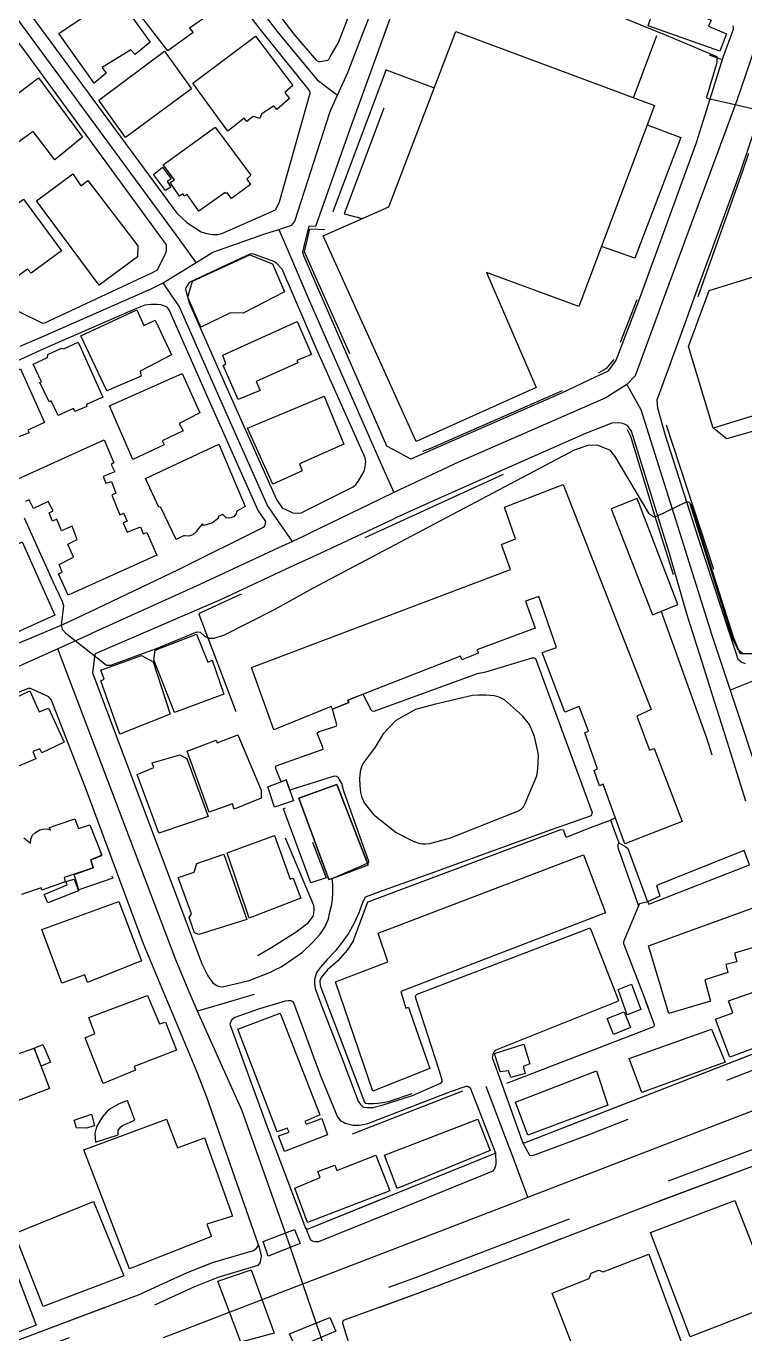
# Model space of a CAD drawing. Header units: millimetres. Extents: x 198785 to 203305, y 542885 to 545889.
# Drawn here: x 201701.3 to 201836.9, y 543380.9 to 543627.7 of the extents above; entities that cross this region are included whole.
import ezdxf

# ---------------------------------------------------------------- set-up
doc = ezdxf.new("R2010")
doc.units = ezdxf.units.MM
for name, pattern in [('FENCE_25K', [54.3, 28.7, -9.2, -16.4]), ('HIDDEN_BULD_25K', [28.8, 18.4, -10.4]), ('HIDDEN_IN_25K', [56.5, 36.5, -20])]:
    doc.linetypes.add(name, pattern=pattern)
for name, color, linetype in [('A0013114', 253, 'Continuous'), ('A0013117', 253, 'Continuous'), ('A0013118', 253, 'Continuous'), ('A0023214', 253, 'Continuous'), ('A0023217', 253, 'Continuous'), ('A0033324', 253, 'Continuous'), ('A0043325', 253, 'Continuous'), ('B0014111', 253, 'Continuous'), ('B0014112', 253, 'Continuous'), ('B0014113', 253, 'Continuous'), ('B0014115', 253, 'Continuous'), ('B0014116', 253, 'Continuous'), ('B0024120', 253, 'Continuous'), ('C0076117', 253, 'Continuous'), ('F0017111', 253, 'Continuous'), ('F0047224', 253, 'Continuous'), ('F0047225', 253, 'Continuous')]:
    doc.layers.add(name, color=color, linetype=linetype)

msp = doc.modelspace()

# ---------------------------------------------------------------- linework, layer by layer
at = {"layer": 'A0013114'}
for points in [[(201794.98, 543417.1), (201795.34, 543416.98), (201849.42, 543438.06), (201849.77, 543438.41), (201849.79, 543438.59)], [(201853.84, 543417.89), (201853.53, 543417.97), (201853.25, 543417.98), (201839.52, 543412.95), (201819.71, 543405.55), (201802.63, 543398.98), (201796.79, 543396.73), (201776.02, 543388.83), (201761.13, 543383.44), (201761.01, 543383.16), (201761, 543382.95), (201761.04, 543382.76)], [(201754.39, 543400.71), (201789.65, 543414.98), (201789.87, 543415.18)], [(201669.46, 543368.56), (201669.83, 543368.52), (201721.3, 543387.86), (201722.47, 543388.3), (201727.14, 543390.41), (201731.88, 543392.56), (201736.46, 543394.4), (201744.18, 543396.68), (201744.7, 543397.02)]]:
    msp.add_lwpolyline(points, dxfattribs=at)
at = {"layer": 'A0013117'}
for points in [[(201732.32, 543708.18), (201727.96, 543704.95), (201706.8, 543688.91), (201705.83, 543688.06), (201705.78, 543687.71), (201715.13, 543674.68), (201725.46, 543661.12), (201737.2, 543645.36), (201751.78, 543626.23), (201755.98, 543621.31), (201756.42, 543621.08), (201756.74, 543621.08), (201758.19, 543621.31), (201758.44, 543621.56), (201758.68, 543621.93), (201760.22, 543624.63), (201765.11, 543637.32), (201771.76, 543654.65), (201771.76, 543655), (201757.92, 543673.19), (201739.46, 543698.51), (201732.41, 543708.15), (201732.32, 543708.18)], [(201671.91, 543661.78), (201650.02, 543646.01), (201646.07, 543642.96), (201646.05, 543642.71), (201646.16, 543642.26), (201655.83, 543629.64), (201673.59, 543605.27), (201694.38, 543576.58), (201694.86, 543576.34), (201704.36, 543571.68), (201704.79, 543571.73), (201723.22, 543580.33), (201724.77, 543581.05), (201726.04, 543581.72), (201727.59, 543584.79), (201727.73, 543585.3), (201727.73, 543586.43), (201701.03, 543623.05), (201686.03, 543642.65), (201676.9, 543655.23), (201672.13, 543661.67), (201671.91, 543661.78)], [(201698.88, 543634.31), (201729.74, 543592.45), (201731.62, 543590.67), (201734.32, 543588.88), (201735.3, 543588.62), (201736.44, 543588.4), (201737.47, 543588.4), (201738.18, 543588.57), (201745.05, 543591.61), (201748.33, 543593.05), (201748.85, 543594.01), (201749.1, 543594.59), (201754.86, 543615.06), (201754.81, 543615.48), (201754.22, 543616.18), (201745.45, 543627.17), (201732.62, 543644)], [(201771.77, 543634.17), (201765.47, 543616.78), (201762.82, 543609.47), (201762.7, 543609.14), (201755.89, 543589.9), (201754.62, 543589.99), (201753.8, 543586.68), (201753.4, 543585.04), (201753.64, 543584.46), (201769.31, 543548.52), (201771.3, 543547.43), (201773.83, 543546.05), (201774.04, 543546.14), (201802.41, 543558.55), (201808.73, 543561.53), (201811.18, 543562.68), (201812.59, 543564.58), (201812.94, 543565.48), (201816.86, 543575.67), (201827.78, 543605.78), (201832.83, 543621.84), (201834.8, 543627.15), (201834.8, 543627.48), (201834.71, 543627.78)], [(201842.8, 543620.1), (201836.01, 543600.18), (201831.67, 543588.33), (201827.44, 543576.67), (201825.6, 543571.6), (201820.34, 543557.12), (201820.36, 543556.34), (201820.43, 543555.68), (201821.91, 543550.51), (201828.04, 543531.29), (201835.27, 543509.24), (201835.62, 543508.28), (201836.34, 543507.67), (201837.01, 543507.44)], [(201744.07, 543584.75), (201743.49, 543584.68), (201738.2, 543582.22), (201732.05, 543579.36), (201731.42, 543578.33), (201731.35, 543578.07), (201732.02, 543575.51), (201739.23, 543559.28), (201748.52, 543538.38), (201749.62, 543536.79), (201751.62, 543535.89), (201752.5, 543535.78), (201753.2, 543535.85), (201763, 543540.76), (201763.5, 543541.24), (201763.96, 543541.76), (201765.04, 543543.72), (201765.22, 543544.27), (201765.37, 543545.47), (201765.24, 543546.28), (201755.79, 543567.42), (201749.58, 543581.89), (201748.55, 543583.01), (201748.05, 543583.33), (201744.07, 543584.75)], [(201692.65, 543508.3), (201701.45, 543511.97), (201708.18, 543514.78), (201713.3, 543517.22), (201730.03, 543525.19), (201746.21, 543533.24), (201746.39, 543533.57), (201746.54, 543534.21), (201745.02, 543536.42), (201735.57, 543557.65), (201728.24, 543574.18), (201727.89, 543574.7), (201727.58, 543574.82), (201727.08, 543575), (201726.73, 543575.1), (201725.92, 543575.19), (201724.85, 543575.21)], [(201724.85, 543575.21), (201724.31, 543575.15), (201723.67, 543575.08), (201721.79, 543574.28), (201706.73, 543567.74), (201703.92, 543566.51), (201693.96, 543561.98)], [(201837.11, 543481.45), (201832.94, 543494.76), (201830.78, 543501.66), (201829.32, 543506.28), (201826.13, 543516.37), (201822.64, 543528.37), (201815.53, 543551.26), (201814.78, 543552.37), (201813.89, 543552.76), (201813.06, 543552.87), (201811.81, 543552.81), (201806.84, 543550.82), (201791.33, 543544.01), (201777.61, 543537.86), (201771.2, 543534.98), (201770.58, 543534.7), (201756.87, 543528.29), (201754.71, 543527.28), (201751.11, 543525.6), (201738.06, 543519.49), (201714.27, 543509.25), (201714.14, 543508.79), (201713.81, 543505.69), (201734.52, 543450.64), (201735.57, 543448.52), (201736.51, 543447.17), (201736.92, 543446.87), (201737.25, 543446.69), (201737.6, 543446.54), (201738.32, 543446.4), (201743.34, 543447.63)], [(201744.7, 543397.02), (201745.1, 543397.58), (201745.14, 543397.72), (201735.4, 543425.61), (201733.48, 543430.43), (201730.64, 543437.24), (201727.52, 543444.72), (201723.42, 543454.55), (201712.42, 543484.16), (201706, 543500.63), (201705.52, 543501.13), (201702.12, 543502.7), (201701.62, 543502.7), (201694.57, 543499.86)], [(201745.31, 543442.28), (201740.64, 543440.66), (201740.07, 543440.18), (201739.9, 543439.96), (201739.7, 543439.37), (201746.75, 543420), (201754.02, 543400.88), (201754.39, 543400.71)], [(201789.87, 543415.18), (201785.18, 543427.15)], [(201791.05, 543428.05), (201794.98, 543417.1)], [(201761.04, 543382.76), (201764.54, 543371.44), (201772.02, 543350.36), (201772.24, 543349.91), (201777.26, 543348.82), (201777.96, 543348.86), (201780.69, 543349.01), (201805.34, 543358.52), (201817.03, 543362.72), (201822.95, 543364.91), (201826.78, 543366.33), (201863.66, 543380.35), (201863.79, 543380.4), (201864.66, 543383.14), (201865.05, 543385.58), (201865.05, 543386.98), (201864.96, 543388.07), (201864.7, 543389.4), (201854.72, 543416.24), (201854, 543417.73), (201853.84, 543417.89)]]:
    msp.add_lwpolyline(points, dxfattribs=at)
at = {"layer": 'A0013118'}
for points in [[(201880.26, 543567.75), (201876.12, 543563.3), (201872.49, 543562.21), (201866.04, 543559.98), (201837.47, 543550.98), (201833.49, 543549.86), (201831.02, 543551.86)], [(201743.34, 543447.63), (201747.36, 543449.21), (201748.09, 543449.57), (201749.41, 543450.22), (201751.62, 543451.69), (201753.43, 543452.98), (201755.3, 543454.79), (201756.78, 543456.37), (201757.66, 543457.7), (201758.36, 543459.27), (201758.55, 543460.24), (201758.91, 543461.73), (201759.1, 543462.87), (201759.14, 543464.29), (201759.13, 543465.69), (201759.05, 543466.89), (201765.73, 543469.76), (201765.96, 543469.89), (201765.96, 543470.08), (201761.24, 543483.32), (201760.83, 543484.77), (201760.37, 543485.59), (201760.2, 543485.85), (201759.84, 543486.13), (201759.4, 543486.15), (201751.03, 543483.56), (201750.35, 543485.46), (201749.42, 543485.11), (201748.36, 543487.74), (201748.44, 543488.15), (201757.32, 543491.3), (201757.23, 543491.8), (201756.21, 543494.29), (201756.58, 543494.63), (201759.76, 543495.64), (201759.92, 543495.84), (201759.09, 543498.81), (201762.16, 543500.05), (201761.97, 543500.55), (201764.81, 543501.66), (201766.34, 543498.73), (201766.58, 543498.52), (201766.96, 543498.43), (201786.44, 543505.55), (201788.01, 543505.85), (201796.75, 543508.5), (201797.18, 543508.49), (201797.4, 543508.38), (201808.09, 543479.33), (201807.93, 543478.7), (201800.35, 543476.03), (201777.45, 543467.76), (201767.8, 543464.28), (201765.46, 543463.43), (201765.18, 543463.21), (201765.05, 543462.93), (201764.89, 543462.62), (201764.07, 543460.36), (201763.19, 543458.44), (201762.15, 543456.63), (201760.91, 543454.85), (201759.6, 543453.18), (201758.11, 543451.59), (201756.84, 543450.13), (201756.07, 543449.11), (201755.72, 543447.81), (201755.72, 543447.01), (201755.8, 543446.08), (201756.87, 543443.24), (201760.83, 543433.02), (201763.93, 543424.87), (201764.36, 543424.19), (201764.61, 543423.94), (201764.94, 543423.72), (201765.61, 543423.63), (201766.68, 543423.64), (201768.66, 543424.13), (201774.19, 543425.92), (201779.45, 543428.22), (201779.67, 543428.36), (201779.78, 543428.58), (201779.79, 543428.81), (201779.32, 543430.48), (201774.81, 543444.26), (201774.79, 543444.73), (201775.08, 543445.03), (201807.63, 543457.51), (201807.82, 543457.39), (201813.06, 543443.85), (201812.86, 543443.64), (201789.95, 543434.47), (201789.56, 543434.06), (201789.42, 543433.86), (201789.33, 543433.63), (201789.26, 543433.07), (201791.05, 543428.05)], [(201775.36, 543473.55), (201776.02, 543473.41), (201776.62, 543473.4), (201777.45, 543473.44), (201781.34, 543474.51), (201794.18, 543479.63), (201794.74, 543480), (201795.12, 543480.42), (201795.41, 543480.87), (201796.47, 543483.39), (201797.64, 543486.27), (201797.84, 543487.54), (201797.94, 543488.61), (201797.95, 543490.15), (201797.87, 543490.85), (201797.2, 543493.64), (201796.3, 543495.95), (201794.94, 543497.58), (201791.54, 543500.59), (201790.55, 543501.09), (201789.67, 543501.31), (201788.8, 543501.42), (201788.01, 543501.44), (201786.67, 543501.44), (201785.54, 543501.39), (201778.27, 543499.69), (201774.74, 543498.76), (201771.04, 543496.66), (201768.68, 543494.17), (201767.14, 543491.64), (201764.88, 543488.65), (201764.54, 543487.91), (201764.34, 543486.97), (201764.22, 543485.75), (201764.24, 543484.42), (201764.38, 543483.07), (201764.59, 543482.33), (201765.05, 543481.12), (201766.85, 543478.92), (201771.09, 543475.55), (201774.43, 543473.85), (201775.36, 543473.55)], [(201759.05, 543466.89), (201758.41, 543466.66), (201752.72, 543482.03), (201759.88, 543484.6), (201765.73, 543469.76)], [(201785.18, 543427.15), (201784.79, 543427.52), (201784.62, 543427.62), (201784.47, 543427.63), (201784.28, 543427.61), (201781.52, 543426.69), (201765.67, 543420.59), (201765.21, 543420.47), (201764.15, 543420.27), (201763.49, 543420.26), (201763.01, 543420.27), (201761.51, 543420.64), (201760.7, 543421.07), (201760.05, 543421.92), (201756.91, 543429.54), (201751.82, 543443.42), (201751.67, 543443.59), (201751.31, 543443.75), (201750.95, 543443.77), (201750.72, 543443.77), (201750.13, 543443.7), (201745.31, 543442.28)]]:
    msp.add_lwpolyline(points, dxfattribs=at)
at = {"layer": 'A0023214'}
msp.add_lwpolyline([(201727.18, 543380.24), (201729.36, 543381.08), (201747.64, 543388.12), (201753.5, 543390.38), (201757.63, 543391.96), (201793.42, 543405.73), (201795.98, 543406.72), (201798.89, 543407.84), (201851.6, 543428.12)], dxfattribs=at)
at = {"layer": 'A0023217'}
for points in [[(201701.52, 543689.16), (201704.56, 543685.42), (201711.58, 543675.8), (201722.07, 543661.74), (201734.91, 543644.68), (201748.62, 543626.7), (201756.2, 543617.57), (201760.05, 543614.72)], [(201733.36, 543583.13), (201730.25, 543587.37), (201699.95, 543628.68), (201681.26, 543653.77), (201674.41, 543663.08), (201671.65, 543666.83)], [(201760.05, 543614.72), (201761.96, 543618.96), (201762.19, 543619.46), (201765.99, 543629.4), (201768.44, 543635.74), (201774.57, 543652.29), (201775.38, 543654.49)], [(201841.83, 543631.26), (201839.74, 543625.98), (201838.8, 543623.62), (201835.41, 543613.66), (201821.92, 543577.35), (201816.25, 543561.74), (201814.63, 543560.1)], [(201748.97, 543589.35), (201751.43, 543590.19), (201752, 543590.91), (201758.58, 543611.44), (201758.85, 543612.05), (201760.05, 543614.72)], [(201733.36, 543583.13), (201736.53, 543585.08), (201746.32, 543588.5), (201748.97, 543589.35)], [(201748.97, 543589.35), (201751.34, 543583.81), (201754.59, 543576.23), (201768.09, 543545.53), (201770.65, 543539.73)], [(201727.13, 543579.29), (201729.76, 543580.91), (201730.73, 543581.51), (201733.36, 543583.13)], [(201700.11, 543567.31), (201705.44, 543569.6), (201705.57, 543569.66), (201724.42, 543577.96), (201724.46, 543577.98), (201727.13, 543579.29)], [(201751.53, 543530.47), (201748.8, 543534.44), (201746.77, 543537.4), (201737.4, 543558.47), (201730.13, 543574.85), (201728.85, 543576.74), (201727.13, 543579.29)], [(201814.63, 543560.1), (201810.71, 543557.58), (201782.85, 543545.43), (201775.77, 543542.13), (201770.65, 543539.73)], [(201814.63, 543560.1), (201817.32, 543555.35), (201825.34, 543529.83), (201830.7, 543512.8), (201832.53, 543507.3), (201834.16, 543502.42)], [(201770.65, 543539.73), (201768.22, 543538.54), (201754.84, 543532.01), (201754.73, 543531.96), (201751.53, 543530.47)], [(201751.53, 543530.47), (201748.93, 543529.26), (201734.04, 543522.34), (201713.71, 543513.14), (201713.53, 543513.06), (201707.24, 543510.23)], [(201896.65, 543527.36), (201892.99, 543525.71), (201890.26, 543524.47), (201858.71, 543512.07), (201837.94, 543503.91), (201834.16, 543502.42)], [(201707.24, 543510.23), (201701.75, 543507.76), (201693.33, 543503.97), (201692.52, 543503.61), (201687.89, 543501.52)], [(201733.62, 543441.8), (201731.88, 543445.91), (201729.5, 543451.54), (201708.81, 543506.08), (201707.24, 543510.23)], [(201834.16, 543502.42), (201836.34, 543495.83), (201839.63, 543485.85), (201845.47, 543466.16), (201845.99, 543464.07), (201846.81, 543460.83)], [(201744.33, 543444.96), (201739.42, 543443.51), (201738.16, 543443.14), (201733.62, 543441.8)], [(201769.87, 543342.69), (201768, 543347.93), (201767.8, 543348.5), (201756.84, 543380.61), (201753.5, 543390.38), (201750.48, 543399.22), (201742.07, 543423.03), (201735.19, 543438.31), (201733.62, 543441.8)], [(201795.98, 543406.72), (201792.79, 543415.19), (201792.43, 543416.14), (201788.12, 543427.6)]]:
    msp.add_lwpolyline(points, dxfattribs=at)
at = {"layer": 'A0033324', "linetype": 'HIDDEN_IN_25K', "flags": 128}
for points in [[(201807.45, 543418.49), (201796.86, 543414.54), (201796.37, 543414.57), (201794.98, 543417.1), (201795.34, 543416.98), (201835.9, 543432.79), (201849.42, 543438.06), (201849.33, 543436), (201849.19, 543435.77), (201848.98, 543435.08), (201848.61, 543434.69), (201822.87, 543424.56), (201807.45, 543418.49)], [(201852.98, 543419.44), (201853.53, 543417.97), (201853.25, 543417.98), (201839.52, 543412.95), (201819.71, 543405.55), (201802.63, 543398.98), (201796.79, 543396.73), (201776.02, 543388.83), (201761.13, 543383.44), (201761.01, 543383.16), (201760.84, 543385.03), (201760.84, 543385.36), (201761.11, 543386.28), (201761.67, 543386.68), (201762.39, 543387.09), (201774.97, 543391.64), (201795.72, 543399.53), (201806.33, 543403.62), (201818.65, 543408.35), (201838.47, 543415.76), (201850.23, 543420.07), (201850.99, 543420.24), (201851.66, 543420.18), (201852.41, 543419.91), (201852.98, 543419.44)], [(201772.78, 543404.92), (201756.46, 543398.31), (201755.82, 543398.32), (201755.35, 543398.41), (201755.01, 543398.64), (201754.03, 543400.88), (201754.39, 543400.71), (201789.65, 543414.98), (201789.87, 543415.18), (201789.93, 543412.96), (201789.82, 543412.36), (201789.35, 543411.63), (201772.78, 543404.92)], [(201709.37, 543380.17), (201671.89, 543366.09), (201671.41, 543366.15), (201671.01, 543366.29), (201669.83, 543368.52), (201721.3, 543387.86), (201722.47, 543388.3), (201727.14, 543390.41), (201731.88, 543392.56), (201736.46, 543394.4), (201744.18, 543396.68), (201744.7, 543397.02), (201745.1, 543397.58), (201745.14, 543397.72), (201745.64, 543395.63), (201745.43, 543394.46), (201744.97, 543393.82), (201744.38, 543393.61), (201737.44, 543391.57), (201733.06, 543389.8), (201723.62, 543385.53), (201709.37, 543380.17)]]:
    msp.add_lwpolyline(points, dxfattribs=at)
at = {"layer": 'A0043325'}
for points in [[(201752.96, 543397.97), (201746.93, 543395.59), (201746.01, 543398.38), (201751.93, 543400.64), (201752.96, 543397.97)], [(201748.09, 543381.07), (201741.79, 543379.35), (201737.42, 543390.88), (201743.75, 543392.99), (201748.09, 543381.07)], [(201759.73, 543381.42), (201752.15, 543378.23), (201750.98, 543380.95), (201758.56, 543384.03), (201759.73, 543381.42)]]:
    msp.add_lwpolyline(points, dxfattribs=at)
at = {"layer": 'B0014111'}
for points in [[(201819.87, 543612.75), (201805.59, 543574.8), (201788.13, 543581.2), (201797.53, 543559.5), (201774.91, 543549.31), (201757.36, 543588.17), (201769.73, 543593.65), (201782.38, 543626.73), (201819.87, 543612.75)], [(201710.08, 543599.83), (201711.58, 543597.59), (201712.88, 543598.6), (201722.34, 543586.24), (201722.29, 543584.19), (201715.03, 543578.85), (201703.22, 543594.74), (201710.08, 543599.83)], [(201866.55, 543562.8), (201830.95, 543551.84), (201826.28, 543567.28), (201830.21, 543577.82), (201859.3, 543586.83)], [(201699.2, 543542.07), (201716.01, 543549.66), (201717.82, 543545.32), (201717.31, 543544.99), (201718.02, 543543.64), (201715.81, 543542.71)], [(201715.81, 543542.71), (201716.33, 543541.48), (201717.38, 543541.8), (201718.18, 543539.6), (201717.43, 543539.2), (201718.95, 543535.52), (201719.67, 543535.82), (201720.31, 543534.27), (201719.61, 543533.98), (201720.34, 543532.2), (201722.85, 543533.24), (201723.33, 543531.92), (201724.03, 543532.18), (201725.96, 543527.86), (201709.19, 543520.33), (201707.37, 543524.37), (201708.05, 543524.68), (201707.47, 543526.14), (201710.23, 543527.51), (201709.15, 543529.96), (201710.92, 543530.81), (201709.95, 543533.38), (201707.95, 543532.5), (201707.08, 543534.67), (201706.22, 543534.33), (201705.61, 543535.87), (201706.34, 543536.23), (201705.45, 543538.01), (201702.64, 543536.67), (201701.85, 543538.32), (201701.15, 543537.99)], [(201706.68, 543516.59), (201698.09, 543512.69), (201697.78, 543511.72), (201694.23, 543512.86), (201689.93, 543511.04), (201688.11, 543515.35), (201687.49, 543515.75), (201688.1, 543517.67), (201687.2, 543518.09), (201685.05, 543522.93), (201700.5, 543530.41), (201706.68, 543516.59)], [(201848.89, 543438.65), (201834.09, 543433.12), (201831.41, 543440.31), (201834.68, 543441.49), (201833.84, 543443.75), (201846.42, 543448.17), (201847.18, 543445.79), (201846.93, 543445.42), (201846.33, 543445.15), (201848.89, 543438.65)], [(201753.86, 543421.03), (201754.1, 543420.48), (201757.09, 543421.56), (201758.17, 543418.49), (201750.05, 543415.33), (201748.93, 543418.29), (201750.89, 543418.97), (201750.53, 543419.73), (201748.67, 543419.03), (201741.25, 543438.42), (201749.24, 543441.47), (201756.72, 543422.28), (201753.86, 543421.03)], [(201833.23, 543432.21), (201817.47, 543426.51), (201815.06, 543432.88), (201830.63, 543438.42), (201833.23, 543432.21)], [(201795.07, 543431.36), (201795.49, 543430.08), (201792.77, 543429.28), (201792.31, 543430.54), (201790.72, 543430.35), (201789.68, 543433.82), (201795.22, 543435.63), (201796.34, 543431.92), (201795.07, 543431.36)], [(201811.07, 543424.11), (201795.94, 543418.41), (201793.66, 543424.67), (201808.9, 543430.54), (201811.07, 543424.11)], [(201727.78, 543421.46), (201729.81, 543416.04), (201734.94, 543417.92), (201740.19, 543403.15), (201735.37, 543401.62), (201736.24, 543399.31), (201720.75, 543393.19), (201712.15, 543415.64), (201727.78, 543421.46)], [(201788.85, 543415.54), (201771.29, 543408.33), (201768.9, 543414.63), (201786.5, 543421.46), (201788.85, 543415.54)], [(201767.27, 543414.63), (201769.94, 543407.92), (201754.36, 543401.96), (201751.99, 543408.44), (201756.77, 543410.42), (201756.33, 543411.55), (201759.51, 543412.74), (201759.92, 543411.74), (201767.27, 543414.63)], [(201719.7, 543391.9), (201704.48, 543386.09), (201699.09, 543399.84), (201713.98, 543405.89), (201719.7, 543391.9)], [(201842.63, 543386.62), (201826.58, 543380.36), (201819.12, 543400.04), (201835.04, 543406.12), (201842.63, 543386.62)], [(201818.8, 543395.98), (201825.55, 543377.7), (201821.3, 543376.14), (201820.9, 543376), (201821.04, 543375.6), (201809, 543370.88), (201808.41, 543371.16), (201807.46, 543370.76), (201800.55, 543388.64), (201807.57, 543391.35), (201807.9, 543392.37), (201809.36, 543392.95), (201810.2, 543392.65), (201818.8, 543395.98)], [(201699.43, 543392.34), (201703.13, 543382.57), (201675.64, 543372.04), (201671.88, 543382.24), (201682.75, 543386.05), (201682.24, 543387.39), (201688.58, 543389.63), (201688.98, 543388.26), (201699.43, 543392.34)]]:
    msp.add_lwpolyline(points, dxfattribs=at)
at = {"layer": 'B0014112'}
for points in [[(201732.78, 543626.5), (201728.02, 543623.06), (201721.35, 543631.71), (201733.67, 543640.62), (201739.77, 543632.68), (201732.13, 543627.35), (201732.78, 543626.5)], [(201724.66, 543624.71), (201721.83, 543622.4), (201721.02, 543623.26), (201715.6, 543619.93), (201716.35, 543618.84), (201714.08, 543616.97), (201707.46, 543626.35), (201718.24, 543633.63), (201724.66, 543624.71)], [(201821.84, 543632.17), (201830.57, 543628.88), (201830.05, 543627.69), (201833.48, 543626.26), (201832.22, 543622.99), (201818.7, 543627.81), (201819.91, 543631.5), (201821.55, 543630.88), (201821.84, 543632.17)], [(201751, 543614.09), (201748.61, 543611.97), (201747.99, 543612.66), (201745.7, 543611.11), (201745.36, 543610.28), (201744.09, 543610.66), (201742.91, 543609.71), (201742.41, 543610.34), (201739.35, 543607.92), (201732.73, 543616.97), (201744.53, 543625.85), (201751.59, 543616.5), (201750.1, 543615.21), (201751, 543614.09)], [(201732.45, 543615.87), (201720.05, 543606.71), (201714.96, 543613.76), (201727.4, 543623.02), (201732.45, 543615.87)], [(201703.61, 543617.96), (201711.92, 543606.8), (201706.68, 543602.49), (201702.59, 543607.87), (201696.56, 543603.49), (201692.09, 543609.26), (201703.61, 543617.96)], [(201743.61, 543597.81), (201740.04, 543595.21), (201739.18, 543596.27), (201738.98, 543596.11), (201738.82, 543596.31), (201733.84, 543592.82), (201731.63, 543595.95), (201731.12, 543595.66), (201730.84, 543596.06), (201730.19, 543595.61), (201728.44, 543598.21), (201729.24, 543598.74), (201727.16, 543601.56), (201736.94, 543608.68), (201743.68, 543599.59), (201742.9, 543598.83), (201743.61, 543597.81)], [(201707.92, 543585.35), (201702.19, 543581.08), (201701.54, 543581.87), (201695.29, 543577.37), (201688.82, 543586.39), (201700.76, 543595.05), (201707.92, 543585.35)], [(201750.06, 543577.55), (201742.24, 543573.53), (201739.87, 543573.61), (201734.22, 543570.93), (201731.77, 543576.56), (201732.69, 543579.58), (201743.48, 543584.59), (201747.75, 543582.88), (201750.06, 543577.55)], [(201722.15, 543574.16), (201723.46, 543571.24), (201725.62, 543572.24), (201728.73, 543565.7), (201722.79, 543562.62), (201722.97, 543561.69), (201716.47, 543558.92), (201711.61, 543569.3), (201722.15, 543574.16)], [(201745.45, 543558.95), (201741.31, 543557.29), (201738.47, 543563.69), (201738.99, 543564), (201738.42, 543565.66), (201752.44, 543572), (201755.12, 543565.73), (201752.36, 543564.64), (201752.53, 543564.16), (201744.7, 543560.65), (201745.45, 543558.95)], [(201711.09, 543568.1), (201715.76, 543557.69), (201712.65, 543556.32), (201712.74, 543555.97), (201710.46, 543555), (201710.19, 543555.55), (201707.29, 543554.27), (201706.02, 543557.01), (201705.6, 543556.84), (201703.83, 543560.48), (201704.16, 543560.62), (201702.61, 543563.94), (201705.29, 543565.21), (201705.34, 543565.73), (201707.93, 543566.98), (201708.35, 543566.84), (201711.09, 543568.1)], [(201700.22, 543563.02), (201704.73, 543552.9), (201701.58, 543551.49), (201701.81, 543550.95), (201699.68, 543550.13), (201699.51, 543550.5), (201696.34, 543549.03), (201691.74, 543559.02), (201694.34, 543560.25), (201694.6, 543560.82), (201696.7, 543561.8), (201697.22, 543561.72), (201700.22, 543563.02)], [(201727.35, 543548.68), (201721.42, 543545.97), (201717.01, 543556.05), (201730.69, 543562.14), (201734.07, 543554.75), (201730.14, 543552.72), (201730.92, 543551.34), (201726.96, 543549.45), (201727.35, 543548.68)], [(201753.36, 543543.83), (201747.8, 543541.31), (201743.04, 543551.86), (201757.53, 543557.9), (201761.26, 543548.81), (201752.87, 543545.1), (201753.36, 543543.83)], [(201740.88, 543535.74), (201740.54, 543535.21), (201739.99, 543534.94), (201739.47, 543534.88), (201739.05, 543534.95), (201738.38, 543535.57), (201737.52, 543535.17), (201737.55, 543534.85), (201736.42, 543534.01), (201734.8, 543533.49), (201734.55, 543533.81), (201733.74, 543532.88), (201733.33, 543532.27), (201732.75, 543531.74), (201731.98, 543531.49), (201731.31, 543531.52), (201730.98, 543531.53), (201729.61, 543530.87), (201726.7, 543536.88), (201726.28, 543537.04), (201723.78, 543542.33), (201737.66, 543548.84), (201742.62, 543537.06), (201741.04, 543536.2), (201740.88, 543535.74)], [(201830.47, 543443.7), (201822.56, 543441.36), (201818.73, 543454.15), (201840.6, 543462.08), (201841.1, 543454.62), (201834.99, 543452.77), (201835.42, 543451.14), (201833.35, 543450.61), (201833.73, 543449.1), (201829.37, 543447.74), (201830.47, 543443.7)]]:
    msp.add_lwpolyline(points, dxfattribs=at)
at = {"layer": 'B0014113'}
for points in [[(201733.44, 543513), (201735.54, 543507.71), (201736.4, 543508.06), (201738.55, 543501.68), (201729.26, 543498.17), (201725.38, 543508.13), (201725.6, 543509.94), (201733.44, 543513)], [(201728.48, 543497.85), (201718.96, 543494.09), (201715.38, 543504.2), (201716, 543504.47), (201715.38, 543506.16), (201723.06, 543508.94), (201725.22, 543507.73), (201728.48, 543497.85)], [(201701.99, 543502.29), (201703.73, 543498.3), (201705.49, 543499.01), (201708.42, 543492.62), (201704.25, 543490.57), (201703.82, 543491.33), (201702.56, 543490.84), (201703.09, 543489.45), (201700.13, 543488.16), (201697.57, 543487.17), (201696.69, 543488.98), (201692.88, 543487.2), (201689.17, 543494.88), (201694.28, 543497.4), (201693.79, 543498.35), (201701.99, 543502.29)], [(201741.2, 543493.95), (201745.65, 543483.51), (201745.63, 543482.03), (201740.56, 543479.97), (201740.23, 543480.95), (201735.81, 543479.4), (201731.69, 543490.9), (201737.15, 543492.97), (201737.32, 543492.49), (201741.2, 543493.95)], [(201735.65, 543478.55), (201726.32, 543475.41), (201722.23, 543486.52), (201725.38, 543487.81), (201725.08, 543488.67), (201730.28, 543490.18), (201731.62, 543489.51), (201735.65, 543478.55)], [(201710.45, 543478.12), (201711.16, 543476.3), (201713.28, 543477.02), (201715.54, 543471.24), (201713.45, 543470.41), (201713.89, 543468.89), (201708.47, 543467.03), (201708.66, 543466.24), (201704.22, 543464.67), (201704.09, 543465.1), (201700.4, 543463.87)], [(201700.85, 543474.51), (201702.1, 543473.52), (201702.13, 543474.27), (201702.49, 543475.02), (201703.04, 543475.54), (201703.87, 543476.05), (201704.69, 543476.21), (201705.46, 543476.18), (201705.85, 543475.99), (201705.67, 543476.46), (201710.45, 543478.12)], [(201748.12, 543474.96), (201751.12, 543466.76), (201751.69, 543466.94), (201753.14, 543463.13), (201743.35, 543459.39), (201739.18, 543471.73), (201748.12, 543474.96)], [(201742.91, 543459.15), (201733.87, 543456.3), (201733.02, 543456.61), (201732.04, 543459.51), (201732.45, 543460.18), (201729.94, 543467.03), (201733, 543468.07), (201733.49, 543469.71), (201738.56, 543471.47), (201742.91, 543459.15)], [(201723.06, 543451.32), (201712.83, 543447.22), (201712.32, 543448.69), (201708.02, 543447.14), (201704.21, 543457.27), (201718.76, 543462.51), (201723.06, 543451.32)], [(201724.17, 543444.8), (201726.45, 543439.46), (201727.55, 543439.77), (201729.65, 543434.47), (201721.68, 543431.39), (201721.92, 543430.68), (201715.78, 543428.15), (201712.39, 543436.77), (201714.26, 543437.63), (201713.12, 543440.65), (201724.17, 543444.8)], [(201698.1, 543436.17), (201699.17, 543433.57), (201702.76, 543434.83), (201705.67, 543427.26), (201691.83, 543421.97), (201687.79, 543432.38), (201698.1, 543436.17)]]:
    msp.add_lwpolyline(points, dxfattribs=at)
at = {"layer": 'B0014115'}
for points in [[(201802.64, 543541.23), (201819.26, 543498.77), (201816.52, 543497.51), (201818.92, 543491.07), (201819.83, 543491.39), (201825.09, 543477.63), (201814.26, 543473.4), (201814.07, 543473.93), (201810.2, 543484.65), (201809.51, 543484.38), (201808.48, 543487.27), (201809.12, 543487.55), (201806.72, 543494.34), (201807.43, 543494.66), (201805.68, 543499.33), (201802.95, 543498.26), (201798.69, 543509.52), (201801.36, 543510.44), (201798.04, 543520.1), (201795.52, 543519.23), (201797.37, 543514.11), (201786.35, 543510.04), (201786.62, 543509.42), (201783.48, 543508.16), (201783.23, 543508.83), (201761.97, 543500.55), (201762.16, 543500.05), (201759.08, 543498.81), (201758.87, 543499.34), (201748.02, 543494.95), (201743.82, 543506.66), (201792.71, 543525.16), (201791, 543529.9), (201793.62, 543530.94), (201791.55, 543536.95), (201802.64, 543541.23)], [(201771.96, 543445.52), (201772.91, 543442.41), (201773.45, 543442.6), (201774.45, 543439.65), (201777.45, 543431), (201766.7, 543426.76), (201759.69, 543447.34), (201769.55, 543451.13), (201767.69, 543456.52), (201806.44, 543471.33), (201810.61, 543460.38), (201771.96, 543445.52)]]:
    msp.add_lwpolyline(points, dxfattribs=at)
at = {"layer": 'B0014116', "linetype": 'HIDDEN_BULD_25K', "flags": 128}
for points in [[(201728.55, 543597.35), (201727.54, 543596.71), (201725.3, 543599.74), (201727.01, 543601.11), (201728.67, 543598.89), (201727.86, 543598.38), (201728.55, 543597.35)], [(201751.75, 543481.55), (201748.17, 543480.33), (201746.89, 543484.16), (201750.35, 543485.46), (201751.75, 543481.55)], [(201757.91, 543466.98), (201755.01, 543466.02), (201749.83, 543480.04), (201752.44, 543481.13), (201757.91, 543466.98)], [(201717.63, 543466.93), (201711.22, 543464.71), (201710.33, 543467.65), (201713.92, 543468.87), (201713.47, 543470.39), (201715.57, 543471.23), (201714.4, 543474.23), (201714.94, 543474.46), (201717.63, 543466.93)], [(201711.15, 543464.56), (201705.35, 543462.29), (201704.67, 543463.87), (201709.03, 543465.66), (201708.73, 543466.29), (201710.32, 543466.73), (201711.15, 543464.56)], [(201817.26, 543442.17), (201814.7, 543441.13), (201812.99, 543445.91), (201815.5, 543446.9), (201817.26, 543442.17)], [(201815.37, 543438.73), (201812.12, 543437.44), (201810.91, 543440.47), (201814.15, 543441.73), (201815.37, 543438.73)], [(201705.87, 543432.18), (201704.08, 543431.45), (201702.78, 543434.84), (201704.42, 543435.53), (201705.87, 543432.18)], [(201714.14, 543420.2), (201712.6, 543419.74), (201710.76, 543419.82), (201710.33, 543421.26), (201713.58, 543422.36), (201714.14, 543420.2)]]:
    msp.add_lwpolyline(points, dxfattribs=at)
at = {"layer": 'B0024120', "linetype": 'FENCE_25K', "flags": 128}
for points in [[(201759.23, 543592.73), (201777.25, 543641), (201790.97, 543635.71), (201791.39, 543636.66), (201832.43, 543621.49)], [(201871.99, 543562.47), (201875.74, 543563.65), (201879.64, 543567.83), (201861.87, 543625.95), (201861.41, 543626.41), (201860.15, 543626.8), (201858.72, 543627.01), (201857.31, 543626.89), (201856.04, 543626.71), (201852.93, 543626.01), (201849.24, 543624.77), (201846.61, 543623.36), (201844.76, 543621.61), (201843.07, 543619.74), (201836.5, 543600.33), (201820.85, 543556.65), (201820.88, 543556.14), (201835.51, 543511.52), (201835.78, 543510.16), (201836.04, 543509.88), (201836.5, 543509.72), (201837.51, 543509.51), (201838.04, 543509.49), (201840.03, 543509.84), (201887.98, 543527.79), (201890.17, 543532.22), (201882.6, 543557.14), (201879, 543557.78)], [(201802.43, 543558.88), (201777.59, 543548.03), (201773.72, 543546.56), (201769.88, 543548.89), (201753.81, 543585.14), (201754.84, 543589.49), (201757.67, 543589.32)], [(201816.53, 543576.09), (201813.38, 543568)], [(201812.2, 543564.79), (201810.68, 543563.05), (201809.23, 543562.24)], [(201744.99, 543452.32), (201747.98, 543454.12), (201752.22, 543456.79), (201754.54, 543458.57), (201755.43, 543459.77), (201755.56, 543460.28), (201755.65, 543461.04), (201755.54, 543461.78), (201748.12, 543479.5), (201733.91, 543516.67), (201734.14, 543517.01), (201740.99, 543520.16), (201797.3, 543545.84), (201812.22, 543552.49), (201812.71, 543552.49), (201813.24, 543552.46), (201813.61, 543552.36), (201813.84, 543552.24), (201814.21, 543552.02), (201814.74, 543551.62), (201815.33, 543550.35), (201819.57, 543536.45), (201824.42, 543520.95)], [(201821.1, 543517.27), (201829.66, 543493.43), (201833.17, 543482.57), (201836.77, 543472.16)]]:
    msp.add_lwpolyline(points, dxfattribs=at)
at = {"layer": 'C0076117'}
for points in [[(201816.61, 543538.59), (201811.68, 543536.61), (201819.51, 543516.6), (201824.27, 543518.6), (201816.61, 543538.59)], [(201759.88, 543484.6), (201752.72, 543482.03), (201758.41, 543466.66), (201759.05, 543466.89), (201765.86, 543469.42), (201765.73, 543469.76), (201759.88, 543484.6)], [(201836.77, 543472.16), (201820.24, 543465.52), (201820.9, 543463.52), (201818.58, 543462.45), (201818.79, 543462.01), (201837.81, 543469.44), (201836.77, 543472.16)], [(201720.37, 543424.96), (201718.68, 543424.26), (201716.81, 543423.21), (201715.59, 543421.8), (201714.55, 543419.99), (201714.24, 543418.74), (201714.37, 543417.11), (201718.63, 543418.52), (201718.64, 543419.03), (201718.65, 543419.31), (201718.86, 543419.64), (201719.05, 543419.93), (201719.48, 543420.22), (201721.8, 543421.24), (201720.37, 543424.96)]]:
    msp.add_lwpolyline(points, dxfattribs=at)
at = {"layer": 'F0017111', "elevation": 30}
for points in [[(201840.82, 543611.55), (201829.83, 543614.08), (201829.75, 543614.41), (201831.69, 543620.86), (201831.67, 543621.92), (201822.13, 543625.93), (201814.51, 543629.01)], [(201700.89, 543534.92), (201706.3, 543522.94), (201708.05, 543519.2), (201708.3, 543518.34), (201707.88, 543514.68), (201708.04, 543513.94), (201708.76, 543513.15), (201716.46, 543507.12), (201717.23, 543507.14), (201722.74, 543509.13), (201725.89, 543510.28), (201733.5, 543513.42), (201734.13, 543513.37), (201734.92, 543512.61), (201735.8, 543512.21), (201736.76, 543512.21), (201738.68, 543512.87), (201748.12, 543517.64), (201755.48, 543521.74), (201804.78, 543547.76), (201807.34, 543548.66), (201809, 543548.71), (201811.39, 543547.76), (201812.41, 543546.51), (201818.76, 543535.84), (201819.67, 543535.17), (201820.16, 543535.19), (201826.06, 543538.04), (201826.45, 543537.83), (201834.61, 543512.12), (201835.52, 543510.2), (201836.54, 543509.3), (201837.4, 543509.26)]]:
    msp.add_lwpolyline(points, dxfattribs=at)
at = {"layer": 'F0047224'}
for points in [[(201815.92, 543614.22), (201820.3, 543625.97)], [(201769.21, 543619.45), (201778.3, 543616.05)], [(201768.76, 543612.27), (201761.3, 543592.32), (201764.72, 543591.43)], [(201818.49, 543609.1), (201824.87, 543606.73), (201816.13, 543583.92), (201809.85, 543586.14)], [(201826.75, 543537.57), (201834.73, 543512.46), (201835.89, 543509.54), (201836.14, 543509.34), (201838.91, 543509.3), (201840.43, 543509.67), (201888.22, 543527.53), (201888.76, 543528.31), (201890.34, 543532.07), (201890.4, 543532.34), (201882.9, 543557.05)], [(201763.07, 543455.17), (201765.78, 543462.48), (201766.15, 543462.6), (201802.18, 543476.1), (201802.66, 543476.06), (201803.16, 543474.7), (201803.27, 543474.64), (201807.76, 543476.52), (201811.55, 543477.9)], [(201812.5, 543478.29), (201811.55, 543477.9)], [(201811.55, 543477.9), (201813.12, 543473.58)], [(201813.12, 543473.58), (201814.49, 543472.85), (201814.84, 543472.51), (201818.58, 543462.45), (201817.02, 543462.07), (201816.87, 543461.73)], [(201816.87, 543461.73), (201814.01, 543454.94), (201814.03, 543454.57), (201818.25, 543443.65)], [(201763.07, 543455.17), (201761.85, 543453.32), (201760.12, 543451.31), (201758.18, 543449.63), (201756.96, 543448.21), (201756.68, 543447.56), (201756.7, 543447.32), (201756.74, 543446.8), (201756.85, 543446.47), (201765.12, 543424.65), (201765.36, 543424.49), (201765.84, 543424.39), (201766.13, 543424.38), (201766.84, 543424.38), (201767.59, 543424.45), (201768.18, 543424.54), (201769.68, 543424.8), (201774.16, 543426.3)], [(201818.25, 543443.65), (201818.64, 543442.64), (201818.74, 543442.32)], [(201818.74, 543442.32), (201818.25, 543443.65)], [(201819.75, 543438.94), (201819.84, 543439.16), (201819.87, 543439.28), (201818.74, 543442.32)], [(201791.97, 543428.22), (201816.33, 543437.62), (201819.75, 543438.94)], [(201762.87, 543418.67), (201783.71, 543426.79)]]:
    msp.add_lwpolyline(points, dxfattribs=at)
at = {"layer": 'F0047225'}
msp.add_lwpolyline([(201813.12, 543473.58), (201812.97, 543473.16), (201812.97, 543472.66), (201813.01, 543472.51), (201816.87, 543461.73)], dxfattribs=at)

doc.saveas('drawing.dxf')
